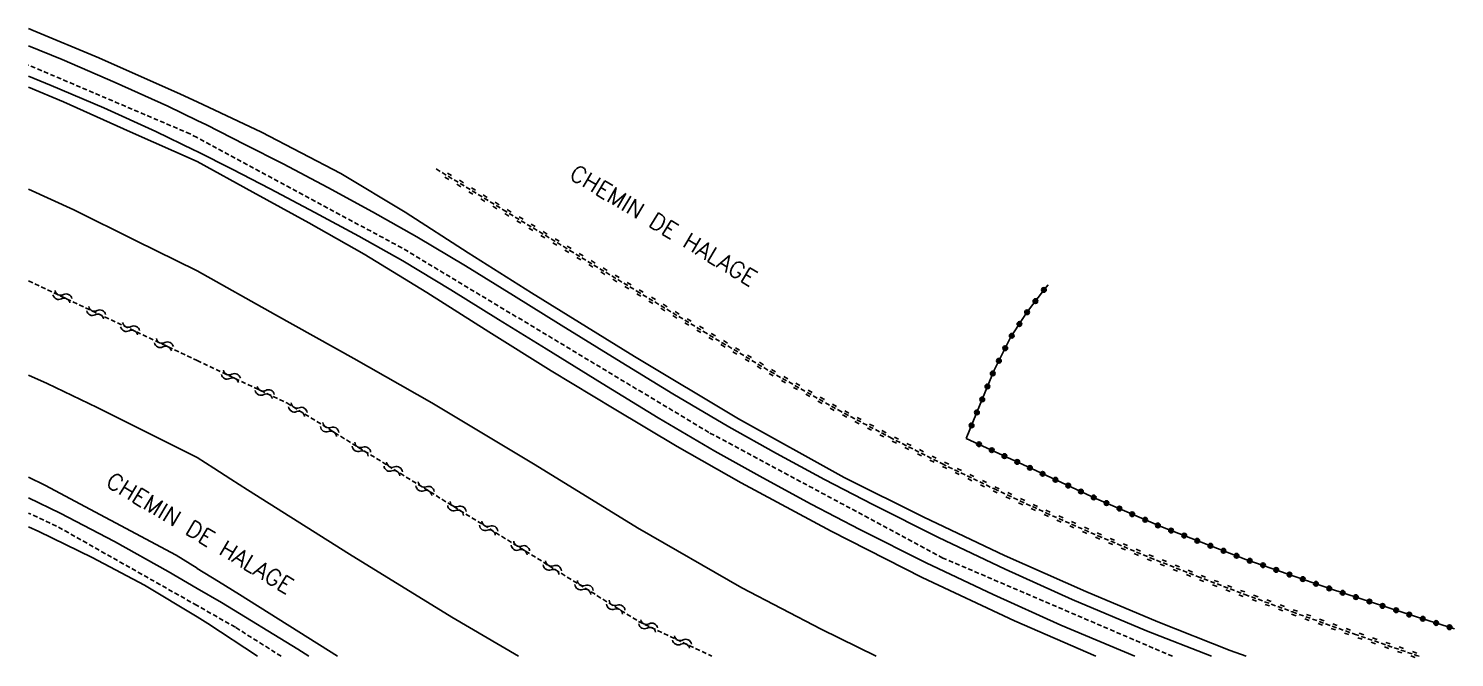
# Model space of a CAD drawing. Header units: millimetres. Extents: x 107000 to 108000, y 127000 to 127954.
# Drawn here: x 107000 to 107152.3, y 126999.9 to 127067.1 of the extents above; entities that cross this region are included whole.
import ezdxf
from ezdxf.enums import TextEntityAlignment as Align

# ---------------------------------------------------------------- set-up
doc = ezdxf.new("R2010")
doc.units = ezdxf.units.MM
doc.linetypes.add('DASHED', pattern=[0.75, 0.5, -0.25])
doc.layers.get('0').update_dxf_attribs({"linetype": 'CONTINUOUS'})
for name, color, linetype in [('W0001', 6, 'DASHED'), ('W0008', 7, 'CONTINUOUS'), ('W0214', 2, 'CONTINUOUS'), ('W0220', 5, 'DASHED'), ('W0323', 7, 'CONTINUOUS'), ('W0330', 7, 'CONTINUOUS'), ('W0500', 5, 'DASHED'), ('W0510', 5, 'CONTINUOUS'), ('W0989', 7, 'CONTINUOUS')]:
    doc.layers.add(name, color=color, linetype=linetype)
doc.styles.get("Standard").update_dxf_attribs({"font": 'romans.shx', "width": 0.85})

# ---------------------------------------------------------------- blocks, each defined once
blk = doc.blocks.new('t220o')
at = {"color": 0, "linetype": 'Continuous'}
for p, q in [((-0.25, 0.25), (0.25, 0.25)), ((-0.25, -0.25), (0.25, -0.25))]:
    blk.add_line(p, q, dxfattribs=at)
blk = doc.blocks.new('t323o')
at = {"color": 0, "linetype": 'Continuous'}
for radius in [0.25, 0.15]:
    blk.add_circle((0, 0), radius, dxfattribs=at)
blk = doc.blocks.new('t500o')
at = {"color": 0, "linetype": 'Continuous'}
for centre, start, end in [((-0.5, 0.625), 216.8699, 323.1301), ((0.5, -0.125), 36.8699, 143.1301), ((0.5, -0.625), 36.8699, 143.1301), ((-0.5, 0.125), 216.8699, 323.1301)]:
    blk.add_arc(centre, 0.625, start, end, dxfattribs=at)

msp = doc.modelspace()

# ---------------------------------------------------------------- linework, layer by layer
at = {"layer": 'W0001'}
for points in [[(107018, 127055.46), (107017.28, 127055.85), (107000, 127063.22)], [(107122.21, 127000), (107097.69, 127010.51), (107072.68, 127023.94), (107039.89, 127043.66), (107018, 127055.46)], [(107018, 127005.43), (107002.99, 127013.93), (107000, 127015.3)], [(107027, 127000), (107022.1, 127003.1), (107018, 127005.43)]]:
    msp.add_lwpolyline(points, dxfattribs=at)
at = {"layer": 'W0008'}
for points in [[(107018, 127057.3), (107014.87, 127058.82), (107009.25, 127061.37), (107003.59, 127063.81), (107000, 127065.28)], [(107018, 127053.96), (107017.69, 127054.12), (107013.59, 127056.1), (107008.04, 127058.63), (107002.43, 127061.04), (107000, 127062.04)], [(107126.36, 127000), (107119.43, 127002.74), (107111.49, 127006.09), (107104.32, 127009.32), (107097.22, 127012.7), (107090.18, 127016.22), (107085.02, 127018.92), (107079.89, 127021.7), (107074.82, 127024.54), (107068.82, 127028.07), (107062.86, 127031.73), (107056.89, 127035.41), (107051.8, 127038.57), (107046.69, 127041.75), (107041.49, 127044.86), (107036.75, 127047.54), (107031.98, 127050.12), (107027.19, 127052.64), (107023.12, 127054.74), (107019.02, 127056.81), (107018, 127057.3)], [(107118.2, 127000), (107110.29, 127003.34), (107103.07, 127006.59), (107095.9, 127010), (107088.81, 127013.55), (107083.61, 127016.27), (107078.45, 127019.07), (107073.32, 127021.94), (107067.28, 127025.5), (107061.29, 127029.17), (107055.31, 127032.86), (107050.22, 127036.02), (107045.13, 127039.19), (107039.99, 127042.27), (107035.3, 127044.91), (107030.57, 127047.47), (107025.8, 127049.98), (107021.76, 127052.07), (107018, 127053.96)], [(107000, 127016.94), (107003.39, 127015.32), (107009.2, 127012.28), (107014.92, 127009.05), (107018, 127007.26)], [(107018, 127004.21), (107012.39, 127007.6), (107006.8, 127010.56), (107001.1, 127013.33), (107000, 127013.84)], [(107018, 127007.26), (107020.6, 127005.75), (107028.76, 127000.76), (107029.94, 127000)], [(107024.47, 127000), (107019.16, 127003.51), (107018, 127004.21)]]:
    msp.add_lwpolyline(points, dxfattribs=at)
at = {"layer": 'W0214'}
for points in [[(107018, 127041.2), (107011.42, 127044.46), (107004.84, 127047.72), (107000, 127049.96)], [(107018, 127041.2), (107026.38, 127036.52), (107034.76, 127031.83), (107043.1, 127027.09), (107054.11, 127020.46), (107065.06, 127013.72), (107076.19, 127007.33), (107084.68, 127002.9), (107090.55, 127000)], [(107000, 127030.05), (107001.98, 127029.16), (107007.35, 127026.6), (107012.68, 127023.93), (107018, 127021.27)], [(107052.36, 127000), (107045.24, 127004.18), (107034.28, 127010.91), (107023.41, 127017.79), (107021.6, 127018.95), (107019.8, 127020.11), (107018, 127021.27)]]:
    msp.add_lwpolyline(points, dxfattribs=at)
at = {"layer": 'W0220'}
msp.add_lwpolyline([(107043.55, 127052.11), (107050.7, 127047.75), (107057.84, 127043.39), (107065, 127039.05), (107072.12, 127034.73), (107079.25, 127030.44), (107086.49, 127026.34), (107092, 127023.42), (107097.57, 127020.6), (107103.18, 127017.89), (107108.69, 127015.34), (107114.23, 127012.89), (107119.82, 127010.54), (107124.87, 127008.54), (107129.94, 127006.61), (107135.04, 127004.74), (107141.65, 127002.37), (107148.29, 127000.09), (107148.56, 127000)], dxfattribs=at)
at = {"layer": 'W0323'}
for points in [[(107108.92, 127039.73), (107108.52, 127039.26), (107106.63, 127036.73), (107104.92, 127034.1), (107103.15, 127030.61), (107101.67, 127026.96), (107100.18, 127023.3)], [(107100.18, 127023.3), (107107.14, 127020.07), (107114.1, 127016.84), (107121.14, 127013.79), (107130.05, 127010.36), (107139.09, 127007.22), (107148.17, 127004.25), (107152.33, 127002.95)]]:
    msp.add_lwpolyline(points, dxfattribs=at)
at = {"layer": 'W0330'}
for points in [[(107000, 127067.13), (107000.5, 127066.93), (107007.5, 127063.98), (107016.24, 127060.1), (107018, 127059.27)], [(107018, 127059.27), (107024.9, 127056.03), (107033.36, 127051.61), (107040.23, 127047.5), (107046.96, 127043.15), (107053.72, 127038.85), (107064.74, 127032.06), (107075.84, 127025.4), (107087.15, 127019.13), (107095.64, 127014.86), (107104.25, 127010.79), (107112.95, 127006.94), (107120.63, 127003.7), (107128.38, 127000.62), (107130.08, 127000)]]:
    msp.add_lwpolyline(points, dxfattribs=at)
at = {"layer": 'W0500'}
for points in [[(107000, 127040.16), (107018, 127031.64)], [(107018, 127031.64), (107027.61, 127027.09), (107065.18, 127003.73), (107072.99, 127000)]]:
    msp.add_lwpolyline(points, dxfattribs=at)
at = {"layer": 'W0510'}
for points in [[(107018, 127052.9), (107010.86, 127056.09), (107003.72, 127059.27), (107000, 127060.85)], [(107114.01, 127000), (107105.33, 127003.78), (107095.46, 127008.43), (107085.73, 127013.37), (107076.13, 127018.55), (107069.31, 127022.45), (107062.55, 127026.46), (107055.82, 127030.53), (107049.17, 127034.69), (107042.55, 127038.9), (107035.86, 127042.98), (107029.94, 127046.35), (107023.97, 127049.62), (107018, 127052.9)], [(107000, 127019.15), (107001.75, 127018.29), (107008.76, 127014.55), (107015.77, 127010.8)], [(107015.77, 127010.8), (107018, 127009.42)], [(107018, 127009.42), (107018.03, 127009.4), (107020.28, 127008.01), (107022.54, 127006.62), (107033.01, 127000)]]:
    msp.add_lwpolyline(points, dxfattribs=at)

# ---------------------------------------------------------------- block references
at = {"layer": 'W0220'}
for p, rotation in [((107044.83, 127051.33), 328.5853637817158), ((107046.11, 127050.55), 328.5853637817158), ((107047.39, 127049.76), 328.5853637817158), ((107048.67, 127048.98), 328.5853637817158), ((107049.95, 127048.2), 328.5853637817158), ((107051.23, 127047.42), 328.5817948669258), ((107052.51, 127046.64), 328.5817948669258), ((107053.79, 127045.86), 328.5817948669258), ((107055.07, 127045.07), 328.5817948669258), ((107056.35, 127044.29), 328.5817948669258), ((107057.63, 127043.51), 328.5817948669258), ((107058.92, 127042.73), 328.8248902108619), ((107060.2, 127041.96), 328.8248902108619), ((107061.48, 127041.18), 328.8248902108619), ((107062.77, 127040.4), 328.8248902108619), ((107064.05, 127039.63), 328.8248902108619), ((107065.33, 127038.85), 328.7530705864654), ((107066.62, 127038.07), 328.7530705864654), ((107067.9, 127037.29), 328.7530705864654), ((107069.18, 127036.51), 328.7530705864654), ((107070.46, 127035.74), 328.7530705864654), ((107071.75, 127034.96), 328.7530705864654), ((107073.03, 127034.18), 328.9937671977107), ((107074.32, 127033.41), 328.9937671977107), ((107075.6, 127032.64), 328.9937671977107), ((107076.89, 127031.87), 328.9937671977107), ((107078.17, 127031.09), 328.9937671977107), ((107079.46, 127030.33), 330.4284726206663), ((107080.77, 127029.59), 330.4284726206663), ((107082.07, 127028.85), 330.4284726206663), ((107083.38, 127028.11), 330.4284726206663), ((107084.68, 127027.37), 330.4284726206663), ((107085.98, 127026.62), 330.4284726206663), ((107087.3, 127025.91), 332.0993852941418), ((107088.63, 127025.21), 332.0993852941418), ((107089.95, 127024.5), 332.0993852941418), ((107091.28, 127023.8), 332.0993852941418), ((107092.61, 127023.11), 333.1761768991908), ((107093.95, 127022.43), 333.1761768991908), ((107095.29, 127021.76), 333.1761768991908), ((107096.63, 127021.08), 333.1761768991908), ((107097.97, 127020.41), 334.1950131780698), ((107099.32, 127019.76), 334.1950131780698), ((107100.67, 127019.11), 334.1950131780698), ((107102.02, 127018.45), 334.1950131780698), ((107103.37, 127017.8), 335.1595166090368), ((107104.73, 127017.17), 335.1595166090368), ((107106.09, 127016.54), 335.1595166090368), ((107107.46, 127015.91), 335.1595166090368), ((107108.82, 127015.28), 336.1439783259915), ((107110.19, 127014.68), 336.1439783259915), ((107111.56, 127014.07), 336.1439783259915), ((107112.93, 127013.46), 336.1439783259915), ((107114.31, 127012.86), 337.1947665727866), ((107115.69, 127012.28), 337.1947665727866), ((107117.07, 127011.7), 337.1947665727866), ((107118.45, 127011.11), 337.1947665727866), ((107119.84, 127010.53), 338.327992526343), ((107121.23, 127009.98), 338.327992526343), ((107122.62, 127009.43), 338.327992526343), ((107124.02, 127008.87), 338.327992526343), ((107125.42, 127008.33), 339.2648365671755), ((107126.82, 127007.8), 339.2648365671755), ((107128.22, 127007.26), 339.2648365671755), ((107129.62, 127006.73), 339.2648365671755), ((107131.03, 127006.21), 339.849162041724), ((107132.44, 127005.7), 339.849162041724), ((107133.85, 127005.18), 339.849162041724), ((107135.26, 127004.66), 340.2567079627795), ((107136.67, 127004.16), 340.2567079627795), ((107138.08, 127003.65), 340.2567079627795), ((107139.49, 127003.14), 340.2567079627795), ((107140.9, 127002.64), 340.2567079627795), ((107142.32, 127002.14), 341.0180174815803), ((107143.74, 127001.65), 341.0180174815803), ((107145.16, 127001.16), 341.0180174815803), ((107146.57, 127000.68), 341.0180174815803), ((107147.99, 127000.19), 341.0180174815803)]:
    msp.add_blockref('t220o', p, dxfattribs=dict(at, rotation=rotation))
at = {"layer": 'W0323'}
for p, rotation in [((107108.47, 127039.18), 233.20269753802), ((107107.57, 127037.98), 233.20269753802), ((107106.67, 127036.78), 233.20269753802), ((107105.85, 127035.53), 237.0235620810205), ((107105.03, 127034.27), 237.0235620810205), ((107103.66, 127031.6), 243.1009237141922), ((107104.34, 127032.94), 243.1009237141922), ((107103.01, 127030.25), 247.8640519291342), ((107102.44, 127028.86), 247.8640519291342), ((107101.88, 127027.47), 247.8640519291342), ((107101.31, 127026.08), 247.8560713402928), ((107100.75, 127024.69), 247.8560713402928), ((107101.54, 127022.67), 335.1012773210019), ((107102.9, 127022.04), 335.1012773210019), ((107104.26, 127021.41), 335.1012773210019), ((107105.62, 127020.78), 335.1012773210019), ((107106.98, 127020.15), 335.1012773210019), ((107108.34, 127019.51), 335.1012773209561), ((107109.71, 127018.88), 335.1012773209561), ((107111.07, 127018.25), 335.1012773209561), ((107112.43, 127017.62), 335.1012773209561), ((107113.79, 127016.99), 335.1012773209561), ((107115.16, 127016.38), 336.5747356947191), ((107116.54, 127015.79), 336.5747356947191), ((107117.91, 127015.19), 336.5747356947191), ((107119.29, 127014.6), 336.5747356947191), ((107120.66, 127014), 336.5747356947191), ((107122.06, 127013.44), 338.96033614717), ((107123.46, 127012.9), 338.96033614717), ((107124.86, 127012.36), 338.96033614717), ((107126.26, 127011.82), 338.96033614717), ((107127.66, 127011.29), 338.96033614717), ((107129.06, 127010.75), 338.96033614717), ((107130.46, 127010.22), 340.7862994732909), ((107131.88, 127009.73), 340.7862994732909), ((107133.29, 127009.24), 340.7862994732909), ((107134.71, 127008.74), 340.7862994732909), ((107136.13, 127008.25), 340.7862994732909), ((107137.54, 127007.75), 340.7862994732909), ((107138.96, 127007.26), 340.7862994732909), ((107140.39, 127006.79), 341.9005093853386), ((107141.81, 127006.33), 341.9005093853386), ((107143.24, 127005.86), 341.9005093853386), ((107144.66, 127005.39), 341.9005093853386), ((107146.09, 127004.93), 341.9005093853386), ((107147.51, 127004.46), 341.9005093853386), ((107148.94, 127004.01), 342.6518086915879), ((107150.37, 127003.56), 342.6518086915879), ((107151.81, 127003.11), 342.6518086915879)]:
    msp.add_blockref('t323o', p, dxfattribs=dict(at, rotation=rotation))
at = {"layer": 'W0500'}
for p, rotation in [((107003.62, 127038.45), 334.6638839546681), ((107007.23, 127036.74), 334.6638839546681), ((107010.85, 127035.03), 334.6638839546681), ((107014.46, 127033.31), 334.6638839546681), ((107021.62, 127029.93), 334.6615124274532), ((107025.23, 127028.21), 334.6615124274532), ((107028.77, 127026.37), 328.1341114995933), ((107032.17, 127024.25), 328.1341114995933), ((107035.57, 127022.14), 328.1341114995933), ((107038.96, 127020.03), 328.1341114995933), ((107042.36, 127017.92), 328.1341114995933), ((107045.76, 127015.81), 328.1341114995933), ((107049.15, 127013.7), 328.1341114995933), ((107052.55, 127011.58), 328.1341114995933), ((107055.95, 127009.47), 328.1341114995933), ((107059.35, 127007.36), 328.1341114995933), ((107062.74, 127005.25), 328.1341114995933), ((107066.2, 127003.25), 334.4504184078341), ((107069.81, 127001.52), 334.4504184078341)]:
    msp.add_blockref('t500o', p, dxfattribs=dict(at, rotation=rotation))

# ---------------------------------------------------------------- texts
at = {"layer": 'W0989'}
for p in [(107058.1, 127051.91), (107008.58, 127019.03)]:
    msp.add_text('CHEMIN DE HALAGE', height=1.75, rotation=328.9999, dxfattribs=at).set_placement(p, align=Align.MIDDLE_LEFT)

doc.saveas('drawing.dxf')
